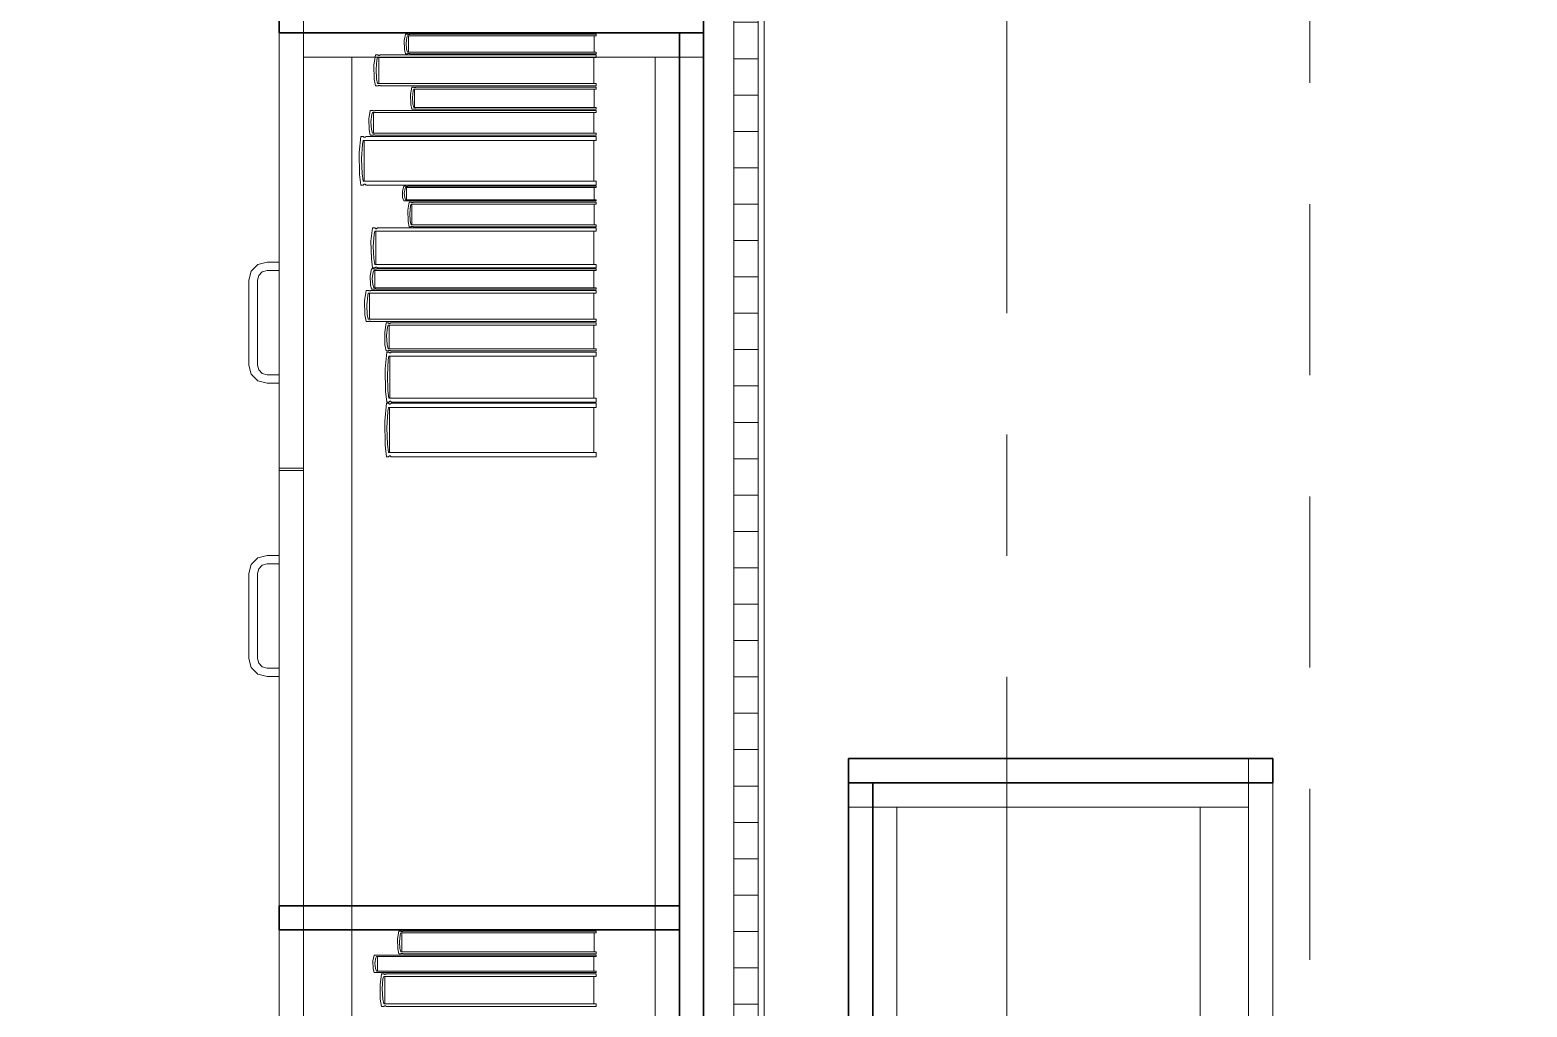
# Model space of a CAD drawing. Header units: inches. Extents: x -19 to 5698, y -728 to 92.
# Drawn here: x 122.014 to 123.249, y 11.278 to 12.084 of the extents above; entities that cross this region are included whole.
import ezdxf

# ---------------------------------------------------------------- set-up
doc = ezdxf.new("R2010")
doc.units = ezdxf.units.IN
doc.header["$MEASUREMENT"] = 0
doc.set_wipeout_variables(frame=1)
for name, pattern in [('Hidden Line', [0.195611, 0.141111, -0.0545]), ('Punto & Raya', [0.65, 0.5, -0.075, 0, -0.075]), ('Wipeout_Contour', [1, 0, -1])]:
    doc.linetypes.add(name, pattern=pattern)
for name, color, linetype in [('02 _ ARQ _ ALB _ Ejes Generales', 251, 'Continuous'), ('02 _ ARQ _ ZON _ Espacio.3D', 7, 'Continuous'), ('08 _ STR _ EXT _ 09 Vigas', 251, 'Continuous'), ('Acabado - Muros', 7, 'Continuous'), ('Interior - Mobiliario', 7, 'Continuous')]:
    doc.layers.add(name, color=color, linetype=linetype)

msp = doc.modelspace()

# ---------------------------------------------------------------- linework, layer by layer
at = {"layer": '02 _ ARQ _ ZON _ Espacio.3D', "color": 254, "linetype": 'Continuous', "lineweight": 0, "flags": 128}
for points in [[(104.8201, 17.35), (104.8201, 6.45), (117.6487, 6.4499), (117.6487, 7.7), (117.7931, 7.7), (117.793, 6.45), (122.1232, 6.45), (122.1232, 7.7), (122.57, 7.7), (122.57, 16.9), (122.57, 17.4), (116.67, 17.4), (116.67, 16.9), (116.07, 16.9), (116.07, 16.2999), (115.57, 16.2999), (115.57, 17.4), (112.57, 17.4), (112.57, 16.0999), (108.57, 16.0998), (108.57, 17.35)], [(122.62, 8.1), (123.07, 8.1), (123.07, 7.7), (124.5795, 7.6999), (124.5795, 7.2), (129.37, 7.2), (129.37, 7.7), (129.57, 7.7), (129.57, 8.1), (130.07, 8.1), (130.07, 16.5), (129.57, 16.5), (129.57, 17.35), (129.37, 17.35), (123.27, 17.35), (123.07, 17.35), (123.07, 16.5), (122.62, 16.5)]]:
    msp.add_lwpolyline(points, close=True, dxfattribs=at)
at = {"layer": '08 _ STR _ EXT _ 09 Vigas', "color": 251, "linetype": 'Hidden Line', "lineweight": 13, "true_color": 0x636466}
msp.add_line((123.07, 7.7), (123.07, 16.9), dxfattribs=at)
at = {"layer": 'Interior - Mobiliario', "color": 175, "linetype": 'Continuous', "lineweight": 13}
for p, q in [((122.24, 10.6213), (122.24, 12.0813)), ((122.24, 12.0813), (122.55, 12.0813)), ((122.3234, 12.0677), (122.3232, 12.0749)), ((122.55, 12.0813), (122.55, 10.6213)), ((122.2981, 12.0546), (122.2993, 12.0631)), ((122.2993, 12.0631), (122.3013, 12.0631)), ((122.3013, 12.0631), (122.3015, 12.063)), ((122.3015, 12.063), (122.3017, 12.0629)), ((122.3017, 12.0629), (122.302, 12.0628)), ((122.302, 12.0628), (122.3022, 12.0627)), ((122.3022, 12.0627), (122.3025, 12.0627)), ((122.3025, 12.0627), (122.3027, 12.0628)), ((122.3027, 12.0628), (122.303, 12.0629)), ((122.303, 12.0629), (122.3032, 12.063)), ((122.3032, 12.063), (122.3033, 12.0631)), ((122.3033, 12.0631), (122.4813, 12.0631)), ((122.3243, 12.0641), (122.3234, 12.0677)), ((122.326, 12.0641), (122.3243, 12.0641)), ((122.3247, 12.0728), (122.3251, 12.0678)), ((122.3251, 12.0678), (122.3258, 12.0654)), ((122.3258, 12.0654), (122.4813, 12.0654)), ((122.3261, 12.0642), (122.326, 12.0641)), ((122.3263, 12.0643), (122.3261, 12.0642)), ((122.3265, 12.0644), (122.3263, 12.0643)), ((122.3267, 12.0644), (122.3265, 12.0644)), ((122.3269, 12.0644), (122.3267, 12.0644)), ((122.3272, 12.0644), (122.3269, 12.0644)), ((122.3274, 12.0643), (122.3272, 12.0644)), ((122.3276, 12.0642), (122.3274, 12.0643)), ((122.3277, 12.0641), (122.3276, 12.0642)), ((122.4813, 12.0641), (122.3277, 12.0641)), ((122.4813, 12.0654), (122.4813, 12.0641)), ((122.4813, 12.0631), (122.4813, 12.0611)), ((122.24, 12.0613), (122.28, 12.0613)), ((122.28, 12.0613), (122.53, 12.0613)), ((122.2983, 12.0431), (122.2981, 12.0546)), ((122.3006, 12.0591), (122.2999, 12.0513)), ((122.2999, 12.0513), (122.3003, 12.0434)), ((122.3012, 12.0611), (122.3006, 12.0591)), ((122.4813, 12.0611), (122.3012, 12.0611)), ((122.3021, 12.0395), (122.3021, 12.0611)), ((122.4795, 12.0611), (122.4795, 12.0395)), ((122.2993, 12.0375), (122.2983, 12.0431)), ((122.3013, 12.0375), (122.2993, 12.0375)), ((122.3003, 12.0434), (122.3012, 12.0395)), ((122.3012, 12.0395), (122.4813, 12.0395)), ((122.3014, 12.0376), (122.3013, 12.0375)), ((122.3016, 12.0377), (122.3014, 12.0376)), ((122.3019, 12.0378), (122.3016, 12.0377)), ((122.3022, 12.0379), (122.3019, 12.0378)), ((122.3024, 12.0379), (122.3022, 12.0379)), ((122.3027, 12.0379), (122.3024, 12.0379)), ((122.3029, 12.0378), (122.3027, 12.0379)), ((122.3032, 12.0376), (122.3029, 12.0378)), ((122.3033, 12.0375), (122.3032, 12.0376)), ((122.4813, 12.0375), (122.3033, 12.0375)), ((122.4813, 12.0395), (122.4813, 12.0375)), ((122.3283, 12.0304), (122.3294, 12.0365)), ((122.3285, 12.0223), (122.3283, 12.0304)), ((122.3294, 12.0365), (122.331, 12.0365)), ((122.3304, 12.0336), (122.3298, 12.0281)), ((122.3298, 12.0281), (122.3302, 12.0225)), ((122.3309, 12.035), (122.3304, 12.0336)), ((122.4813, 12.035), (122.3309, 12.035)), ((122.331, 12.0365), (122.3311, 12.0364)), ((122.3311, 12.0364), (122.3313, 12.0363)), ((122.3313, 12.0363), (122.3316, 12.0362)), ((122.3316, 12.0362), (122.3318, 12.0362)), ((122.3316, 12.0197), (122.3316, 12.035)), ((122.3318, 12.0362), (122.332, 12.0362)), ((122.332, 12.0362), (122.3322, 12.0362)), ((122.3322, 12.0362), (122.3324, 12.0363)), ((122.3324, 12.0363), (122.3326, 12.0364)), ((122.3326, 12.0364), (122.3327, 12.0365)), ((122.3327, 12.0365), (122.4813, 12.0365)), ((122.4798, 12.035), (122.4798, 12.0197)), ((122.4813, 12.0365), (122.4813, 12.035)), ((122.2938, 12.0105), (122.2951, 12.0173)), ((122.2951, 12.0173), (122.2971, 12.0173)), ((122.2964, 12.0141), (122.2956, 12.0078)), ((122.2969, 12.0157), (122.2964, 12.0141)), ((122.4813, 12.0157), (122.2969, 12.0157)), ((122.2971, 12.0173), (122.2973, 12.0172)), ((122.2973, 12.0172), (122.2975, 12.0171)), ((122.2975, 12.0171), (122.2978, 12.017)), ((122.2978, 12.017), (122.298, 12.0169)), ((122.2979, 11.9985), (122.2979, 12.0157)), ((122.298, 12.0169), (122.2983, 12.017)), ((122.2983, 12.017), (122.2986, 12.017)), ((122.2986, 12.017), (122.2988, 12.0171)), ((122.2988, 12.0171), (122.2991, 12.0172)), ((122.2991, 12.0172), (122.2992, 12.0173)), ((122.2992, 12.0173), (122.4813, 12.0173)), ((122.3294, 12.0183), (122.3285, 12.0223)), ((122.331, 12.0183), (122.3294, 12.0183)), ((122.3302, 12.0225), (122.3309, 12.0197)), ((122.3309, 12.0197), (122.4813, 12.0197)), ((122.3311, 12.0184), (122.331, 12.0183)), ((122.3313, 12.0185), (122.3311, 12.0184)), ((122.3315, 12.0185), (122.3313, 12.0185)), ((122.3317, 12.0186), (122.3315, 12.0185)), ((122.332, 12.0186), (122.3317, 12.0186)), ((122.3322, 12.0186), (122.332, 12.0186)), ((122.3324, 12.0185), (122.3322, 12.0186)), ((122.3326, 12.0184), (122.3324, 12.0185)), ((122.3327, 12.0183), (122.3326, 12.0184)), ((122.4813, 12.0183), (122.3327, 12.0183)), ((122.4795, 12.0157), (122.4795, 11.9985)), ((122.4813, 12.0197), (122.4813, 12.0183)), ((122.4813, 12.0173), (122.4813, 12.0157)), ((122.2941, 12.0013), (122.2938, 12.0105)), ((122.2951, 11.9968), (122.2941, 12.0013)), ((122.2956, 12.0078), (122.2961, 12.0015)), ((122.2961, 12.0015), (122.2969, 11.9985)), ((122.286, 11.9825), (122.2873, 11.9958)), ((122.2873, 11.9958), (122.2894, 11.9958)), ((122.2887, 11.9896), (122.2879, 11.9773)), ((122.2893, 11.9926), (122.2887, 11.9896)), ((122.4813, 11.9926), (122.2893, 11.9926)), ((122.2894, 11.9958), (122.2896, 11.9956)), ((122.2896, 11.9956), (122.2898, 11.9954)), ((122.2898, 11.9954), (122.2901, 11.9952)), ((122.2901, 11.9952), (122.2904, 11.9952)), ((122.2902, 11.959), (122.2902, 11.9926)), ((122.2904, 11.9952), (122.2907, 11.9952)), ((122.2907, 11.9952), (122.291, 11.9953)), ((122.291, 11.9953), (122.2912, 11.9954)), ((122.2912, 11.9954), (122.2915, 11.9957)), ((122.2915, 11.9957), (122.2916, 11.9958)), ((122.2916, 11.9958), (122.4813, 11.9958)), ((122.2971, 11.9968), (122.2951, 11.9968)), ((122.2969, 11.9985), (122.4813, 11.9985)), ((122.2972, 11.9969), (122.2971, 11.9968)), ((122.2974, 11.997), (122.2972, 11.9969)), ((122.2977, 11.9971), (122.2974, 11.997)), ((122.298, 11.9972), (122.2977, 11.9971)), ((122.2982, 11.9972), (122.298, 11.9972)), ((122.2985, 11.9971), (122.2982, 11.9972)), ((122.2988, 11.9971), (122.2985, 11.9971)), ((122.299, 11.9969), (122.2988, 11.9971)), ((122.2992, 11.9968), (122.299, 11.9969)), ((122.4813, 11.9968), (122.2992, 11.9968)), ((122.4794, 11.9926), (122.4794, 11.959)), ((122.4813, 11.9985), (122.4813, 11.9968)), ((122.4813, 11.9958), (122.4813, 11.9926)), ((122.2863, 11.9646), (122.286, 11.9825)), ((122.2879, 11.9773), (122.2884, 11.965)), ((122.2873, 11.9558), (122.2863, 11.9646)), ((122.2884, 11.965), (122.2893, 11.959)), ((122.2894, 11.9558), (122.2873, 11.9558)), ((122.2893, 11.959), (122.4813, 11.959)), ((122.2895, 11.9559), (122.2894, 11.9558)), ((122.2898, 11.9562), (122.2895, 11.9559)), ((122.29, 11.9564), (122.2898, 11.9562)), ((122.2903, 11.9564), (122.29, 11.9564)), ((122.2906, 11.9565), (122.2903, 11.9564)), ((122.2909, 11.9564), (122.2906, 11.9565)), ((122.2912, 11.9562), (122.2909, 11.9564)), ((122.2914, 11.956), (122.2912, 11.9562)), ((122.2916, 11.9558), (122.2914, 11.956)), ((122.4813, 11.9558), (122.2916, 11.9558)), ((122.3216, 11.9508), (122.3227, 11.9548)), ((122.3218, 11.9454), (122.3216, 11.9508)), ((122.3227, 11.9548), (122.3244, 11.9548)), ((122.3238, 11.9529), (122.3231, 11.9492)), ((122.3243, 11.9538), (122.3238, 11.9529)), ((122.4813, 11.9538), (122.3243, 11.9538)), ((122.3244, 11.9548), (122.3246, 11.9547)), ((122.3246, 11.9547), (122.3248, 11.9547)), ((122.3248, 11.9547), (122.325, 11.9546)), ((122.325, 11.9546), (122.3252, 11.9546)), ((122.3251, 11.9437), (122.3251, 11.9538)), ((122.3252, 11.9546), (122.3254, 11.9546)), ((122.3254, 11.9546), (122.3257, 11.9546)), ((122.3257, 11.9546), (122.3259, 11.9547)), ((122.3259, 11.9547), (122.3261, 11.9547)), ((122.3261, 11.9547), (122.3262, 11.9548)), ((122.3262, 11.9548), (122.4813, 11.9548)), ((122.4797, 11.9538), (122.4797, 11.9437)), ((122.4813, 11.959), (122.4813, 11.9558)), ((122.4813, 11.9548), (122.4813, 11.9538)), ((122.3227, 11.9427), (122.3218, 11.9454)), ((122.3244, 11.9427), (122.3227, 11.9427)), ((122.3231, 11.9492), (122.3236, 11.9455)), ((122.3236, 11.9455), (122.3243, 11.9437)), ((122.3243, 11.9437), (122.4813, 11.9437)), ((122.3245, 11.9428), (122.3244, 11.9427)), ((122.3247, 11.9429), (122.3245, 11.9428)), ((122.3249, 11.9429), (122.3247, 11.9429)), ((122.3252, 11.9429), (122.3249, 11.9429)), ((122.3254, 11.9429), (122.3252, 11.9429)), ((122.3256, 11.9429), (122.3254, 11.9429)), ((122.3258, 11.9429), (122.3256, 11.9429)), ((122.326, 11.9428), (122.3258, 11.9429)), ((122.3262, 11.9427), (122.326, 11.9428)), ((122.4813, 11.9427), (122.3262, 11.9427)), ((122.3262, 11.935), (122.3272, 11.9417)), ((122.3272, 11.9417), (122.3289, 11.9417)), ((122.3283, 11.9386), (122.3276, 11.9323)), ((122.3287, 11.9401), (122.3283, 11.9386)), ((122.4813, 11.9401), (122.3287, 11.9401)), ((122.3289, 11.9417), (122.329, 11.9416)), ((122.329, 11.9416), (122.3292, 11.9415)), ((122.3292, 11.9415), (122.3294, 11.9414)), ((122.3294, 11.9414), (122.3296, 11.9414)), ((122.3295, 11.923), (122.3295, 11.9401)), ((122.3296, 11.9414), (122.3299, 11.9414)), ((122.3299, 11.9414), (122.3301, 11.9415)), ((122.3301, 11.9415), (122.3303, 11.9415)), ((122.3303, 11.9415), (122.3305, 11.9417)), ((122.3305, 11.9417), (122.3306, 11.9417)), ((122.3306, 11.9417), (122.4813, 11.9417)), ((122.4798, 11.9401), (122.4798, 11.923)), ((122.4813, 11.9437), (122.4813, 11.9427)), ((122.4813, 11.9417), (122.4813, 11.9401)), ((122.3264, 11.9258), (122.3262, 11.935)), ((122.3272, 11.9214), (122.3264, 11.9258)), ((122.3276, 11.9323), (122.328, 11.926)), ((122.328, 11.926), (122.3287, 11.923)), ((122.2957, 11.9094), (122.297, 11.9204)), ((122.297, 11.9204), (122.299, 11.9204)), ((122.2983, 11.9153), (122.2975, 11.9052)), ((122.2988, 11.9177), (122.2983, 11.9153)), ((122.4813, 11.9177), (122.2988, 11.9177)), ((122.299, 11.9204), (122.2991, 11.9202)), ((122.2991, 11.9202), (122.2994, 11.92)), ((122.2994, 11.92), (122.2996, 11.9199)), ((122.2996, 11.9199), (122.2999, 11.9198)), ((122.2997, 11.8902), (122.2997, 11.9177)), ((122.2999, 11.9198), (122.3002, 11.9198)), ((122.3002, 11.9198), (122.3004, 11.9199)), ((122.3004, 11.9199), (122.3007, 11.92)), ((122.3007, 11.92), (122.3009, 11.9202)), ((122.3009, 11.9202), (122.301, 11.9204)), ((122.301, 11.9204), (122.4813, 11.9204)), ((122.3289, 11.9214), (122.3272, 11.9214)), ((122.3287, 11.923), (122.4813, 11.923)), ((122.329, 11.9214), (122.3289, 11.9214)), ((122.3292, 11.9216), (122.329, 11.9214)), ((122.3294, 11.9217), (122.3292, 11.9216)), ((122.3296, 11.9217), (122.3294, 11.9217)), ((122.3298, 11.9217), (122.3296, 11.9217)), ((122.3301, 11.9217), (122.3298, 11.9217)), ((122.3303, 11.9216), (122.3301, 11.9217)), ((122.3305, 11.9215), (122.3303, 11.9216)), ((122.3306, 11.9214), (122.3305, 11.9215)), ((122.4813, 11.9214), (122.3306, 11.9214)), ((122.4795, 11.9177), (122.4795, 11.8902)), ((122.4813, 11.923), (122.4813, 11.9214)), ((122.4813, 11.9204), (122.4813, 11.9177)), ((122.296, 11.8948), (122.2957, 11.9094)), ((122.2975, 11.9052), (122.298, 11.8951)), ((122.197, 11.8848), (122.2025, 11.8902)), ((122.2025, 11.8902), (122.21, 11.8923)), ((122.21, 11.8923), (122.22, 11.8923)), ((122.22, 11.8923), (122.22, 11.8853)), ((122.297, 11.8876), (122.296, 11.8948)), ((122.298, 11.8951), (122.2988, 11.8902)), ((122.2988, 11.8902), (122.4813, 11.8902)), ((122.4813, 11.8902), (122.4813, 11.8876)), ((122.195, 11.8773), (122.197, 11.8848)), ((122.195, 11.8073), (122.195, 11.8773)), ((122.2031, 11.8813), (122.202, 11.8773)), ((122.202, 11.8773), (122.202, 11.8073)), ((122.206, 11.8842), (122.2031, 11.8813)), ((122.21, 11.8853), (122.206, 11.8842)), ((122.22, 11.8853), (122.21, 11.8853)), ((122.2949, 11.881), (122.2962, 11.8866)), ((122.2952, 11.8735), (122.2949, 11.881)), ((122.2962, 11.8866), (122.2982, 11.8866)), ((122.2975, 11.884), (122.2967, 11.8788)), ((122.2967, 11.8788), (122.2972, 11.8737)), ((122.299, 11.8876), (122.297, 11.8876)), ((122.298, 11.8852), (122.2975, 11.884)), ((122.4813, 11.8852), (122.298, 11.8852)), ((122.2982, 11.8866), (122.2983, 11.8865)), ((122.2983, 11.8865), (122.2986, 11.8864)), ((122.2986, 11.8864), (122.2988, 11.8863)), ((122.2988, 11.8863), (122.2991, 11.8863)), ((122.2989, 11.8711), (122.2989, 11.8852)), ((122.2991, 11.8877), (122.299, 11.8876)), ((122.2993, 11.8879), (122.2991, 11.8877)), ((122.2991, 11.8863), (122.2994, 11.8863)), ((122.2996, 11.888), (122.2993, 11.8879)), ((122.2994, 11.8863), (122.2996, 11.8863)), ((122.2998, 11.8881), (122.2996, 11.888)), ((122.2996, 11.8863), (122.2999, 11.8864)), ((122.3001, 11.8881), (122.2998, 11.8881)), ((122.2999, 11.8864), (122.3001, 11.8865)), ((122.3004, 11.8881), (122.3001, 11.8881)), ((122.3001, 11.8865), (122.3002, 11.8866)), ((122.3002, 11.8866), (122.4813, 11.8866)), ((122.3006, 11.8879), (122.3004, 11.8881)), ((122.3009, 11.8877), (122.3006, 11.8879)), ((122.301, 11.8876), (122.3009, 11.8877)), ((122.4813, 11.8876), (122.301, 11.8876)), ((122.4795, 11.8852), (122.4795, 11.8711)), ((122.4813, 11.8866), (122.4813, 11.8852)), ((122.2903, 11.8602), (122.2916, 11.8688)), ((122.2916, 11.8688), (122.2937, 11.8688)), ((122.293, 11.8648), (122.2922, 11.8569)), ((122.2935, 11.8667), (122.293, 11.8648)), ((122.4813, 11.8667), (122.2935, 11.8667)), ((122.2937, 11.8688), (122.2938, 11.8687)), ((122.2938, 11.8687), (122.2941, 11.8685)), ((122.2941, 11.8685), (122.2944, 11.8684)), ((122.2944, 11.8684), (122.2946, 11.8684)), ((122.2945, 11.8451), (122.2945, 11.8667)), ((122.2946, 11.8684), (122.2949, 11.8684)), ((122.2949, 11.8684), (122.2952, 11.8684)), ((122.2962, 11.8698), (122.2952, 11.8735)), ((122.2952, 11.8684), (122.2954, 11.8685)), ((122.2954, 11.8685), (122.2957, 11.8687)), ((122.2957, 11.8687), (122.2958, 11.8688)), ((122.2958, 11.8688), (122.4813, 11.8688)), ((122.2982, 11.8698), (122.2962, 11.8698)), ((122.2972, 11.8737), (122.298, 11.8711)), ((122.298, 11.8711), (122.4813, 11.8711)), ((122.2983, 11.8699), (122.2982, 11.8698)), ((122.2985, 11.87), (122.2983, 11.8699)), ((122.2988, 11.87), (122.2985, 11.87)), ((122.299, 11.8701), (122.2988, 11.87)), ((122.2993, 11.8701), (122.299, 11.8701)), ((122.2996, 11.8701), (122.2993, 11.8701)), ((122.2998, 11.87), (122.2996, 11.8701)), ((122.3001, 11.8699), (122.2998, 11.87)), ((122.3002, 11.8698), (122.3001, 11.8699)), ((122.4813, 11.8698), (122.3002, 11.8698)), ((122.4794, 11.8667), (122.4794, 11.8451)), ((122.4813, 11.8711), (122.4813, 11.8698)), ((122.4813, 11.8688), (122.4813, 11.8667)), ((122.2906, 11.8487), (122.2903, 11.8602)), ((122.2922, 11.8569), (122.2926, 11.849)), ((122.2916, 11.8431), (122.2906, 11.8487)), ((122.2937, 11.8431), (122.2916, 11.8431)), ((122.2926, 11.849), (122.2935, 11.8451)), ((122.2935, 11.8451), (122.4813, 11.8451)), ((122.2938, 11.8432), (122.2937, 11.8431)), ((122.294, 11.8433), (122.2938, 11.8432)), ((122.2943, 11.8434), (122.294, 11.8433)), ((122.2946, 11.8435), (122.2943, 11.8434)), ((122.2948, 11.8435), (122.2946, 11.8435)), ((122.2951, 11.8434), (122.2948, 11.8435)), ((122.2954, 11.8433), (122.2951, 11.8434)), ((122.2956, 11.8432), (122.2954, 11.8433)), ((122.2958, 11.8431), (122.2956, 11.8432)), ((122.4813, 11.8431), (122.2958, 11.8431)), ((122.307, 11.8344), (122.3081, 11.8421)), ((122.3081, 11.8421), (122.31, 11.8421)), ((122.3098, 11.8402), (122.3093, 11.8385)), ((122.4813, 11.8402), (122.3098, 11.8402)), ((122.31, 11.8421), (122.3101, 11.8419)), ((122.3101, 11.8419), (122.3104, 11.8418)), ((122.3104, 11.8418), (122.3106, 11.8417)), ((122.3106, 11.8417), (122.3109, 11.8417)), ((122.3107, 11.8208), (122.3107, 11.8402)), ((122.3109, 11.8417), (122.3111, 11.8417)), ((122.3111, 11.8417), (122.3114, 11.8417)), ((122.3114, 11.8417), (122.3116, 11.8418)), ((122.3116, 11.8418), (122.3118, 11.842)), ((122.3118, 11.842), (122.3119, 11.8421)), ((122.3119, 11.8421), (122.4813, 11.8421)), ((122.4796, 11.8402), (122.4796, 11.8208)), ((122.4813, 11.8451), (122.4813, 11.8431)), ((122.4813, 11.8421), (122.4813, 11.8402)), ((122.3072, 11.824), (122.307, 11.8344)), ((122.3093, 11.8385), (122.3086, 11.8314)), ((122.3086, 11.8314), (122.3091, 11.8243)), ((122.3081, 11.819), (122.3072, 11.824)), ((122.3075, 11.8042), (122.3087, 11.818)), ((122.31, 11.819), (122.3081, 11.819)), ((122.3087, 11.818), (122.3106, 11.818)), ((122.3091, 11.8243), (122.3098, 11.8208)), ((122.3098, 11.8208), (122.4813, 11.8208)), ((122.3104, 11.8147), (122.3099, 11.8116)), ((122.3101, 11.8191), (122.31, 11.819)), ((122.3103, 11.8192), (122.3101, 11.8191)), ((122.3106, 11.8193), (122.3103, 11.8192)), ((122.4813, 11.8147), (122.3104, 11.8147)), ((122.3108, 11.8194), (122.3106, 11.8193)), ((122.3106, 11.818), (122.3107, 11.8177)), ((122.3107, 11.8177), (122.3109, 11.8175)), ((122.3111, 11.8194), (122.3108, 11.8194)), ((122.3109, 11.8175), (122.3112, 11.8174)), ((122.3113, 11.8193), (122.3111, 11.8194)), ((122.3112, 11.8174), (122.3114, 11.8173)), ((122.3116, 11.8192), (122.3113, 11.8193)), ((122.3113, 11.7801), (122.3113, 11.8147)), ((122.3114, 11.8173), (122.3117, 11.8173)), ((122.3118, 11.8191), (122.3116, 11.8192)), ((122.3117, 11.8173), (122.3119, 11.8174)), ((122.3119, 11.819), (122.3118, 11.8191)), ((122.4813, 11.819), (122.3119, 11.819)), ((122.3119, 11.8174), (122.3122, 11.8176)), ((122.3122, 11.8176), (122.3124, 11.8178)), ((122.3124, 11.8178), (122.3125, 11.818)), ((122.3125, 11.818), (122.4813, 11.818)), ((122.4796, 11.8147), (122.4796, 11.7801)), ((122.4813, 11.8208), (122.4813, 11.819)), ((122.4813, 11.818), (122.4813, 11.8147)), ((122.197, 11.7998), (122.195, 11.8073)), ((122.202, 11.8073), (122.2031, 11.8033)), ((122.2031, 11.8033), (122.206, 11.8003)), ((122.3078, 11.7858), (122.3075, 11.8042)), ((122.3099, 11.8116), (122.3092, 11.7989)), ((122.2025, 11.7943), (122.197, 11.7998)), ((122.21, 11.7923), (122.2025, 11.7943)), ((122.206, 11.8003), (122.21, 11.7993)), ((122.21, 11.7993), (122.22, 11.7993)), ((122.22, 11.7923), (122.21, 11.7923)), ((122.22, 11.7993), (122.22, 11.7923)), ((122.3092, 11.7989), (122.3096, 11.7863)), ((122.3087, 11.7768), (122.3078, 11.7858)), ((122.3096, 11.7863), (122.3104, 11.7801)), ((122.3104, 11.7801), (122.4813, 11.7801)), ((122.4813, 11.7801), (122.4813, 11.7768)), ((122.3072, 11.7611), (122.3084, 11.7758)), ((122.3084, 11.7758), (122.3102, 11.7758)), ((122.3106, 11.7768), (122.3087, 11.7768)), ((122.3096, 11.7689), (122.3089, 11.7554)), ((122.3101, 11.7723), (122.3096, 11.7689)), ((122.4813, 11.7723), (122.3101, 11.7723)), ((122.3102, 11.7758), (122.3104, 11.7756)), ((122.3104, 11.7756), (122.3106, 11.7753)), ((122.3107, 11.777), (122.3106, 11.7768)), ((122.3106, 11.7753), (122.3108, 11.7752)), ((122.3109, 11.7772), (122.3107, 11.777)), ((122.3108, 11.7752), (122.3111, 11.7751)), ((122.3111, 11.7774), (122.3109, 11.7772)), ((122.311, 11.7352), (122.311, 11.7723)), ((122.3114, 11.7775), (122.3111, 11.7774)), ((122.3111, 11.7751), (122.3114, 11.7751)), ((122.3116, 11.7775), (122.3114, 11.7775)), ((122.3114, 11.7751), (122.3116, 11.7752)), ((122.3119, 11.7774), (122.3116, 11.7775)), ((122.3116, 11.7752), (122.3118, 11.7754)), ((122.3118, 11.7754), (122.3121, 11.7756)), ((122.3121, 11.7773), (122.3119, 11.7774)), ((122.3124, 11.777), (122.3121, 11.7773)), ((122.3121, 11.7756), (122.3122, 11.7758)), ((122.3122, 11.7758), (122.4813, 11.7758)), ((122.3125, 11.7768), (122.3124, 11.777)), ((122.4813, 11.7768), (122.3125, 11.7768)), ((122.4796, 11.7723), (122.4796, 11.7352)), ((122.4813, 11.7758), (122.4813, 11.7723)), ((122.3074, 11.7413), (122.3072, 11.7611)), ((122.3089, 11.7554), (122.3093, 11.7418)), ((122.3084, 11.7316), (122.3074, 11.7413)), ((122.3093, 11.7418), (122.3101, 11.7352)), ((122.3102, 11.7316), (122.3084, 11.7316)), ((122.3101, 11.7352), (122.4813, 11.7352)), ((122.3103, 11.7318), (122.3102, 11.7316)), ((122.3106, 11.7321), (122.3103, 11.7318)), ((122.3108, 11.7323), (122.3106, 11.7321)), ((122.311, 11.7324), (122.3108, 11.7323)), ((122.3113, 11.7324), (122.311, 11.7324)), ((122.3115, 11.7323), (122.3113, 11.7324)), ((122.3118, 11.7321), (122.3115, 11.7323)), ((122.312, 11.7319), (122.3118, 11.7321)), ((122.3122, 11.7316), (122.312, 11.7319)), ((122.4813, 11.7316), (122.3122, 11.7316)), ((122.4813, 11.7352), (122.4813, 11.7316)), ((122.22, 11.7223), (122.24, 11.7223)), ((122.22, 11.7203), (122.24, 11.7203)), ((122.197, 11.6428), (122.195, 11.6353)), ((122.2025, 11.6482), (122.197, 11.6428)), ((122.21, 11.6503), (122.2025, 11.6482)), ((122.2031, 11.6393), (122.206, 11.6422)), ((122.206, 11.6422), (122.21, 11.6433)), ((122.22, 11.6503), (122.21, 11.6503)), ((122.21, 11.6433), (122.22, 11.6433)), ((122.22, 11.6433), (122.22, 11.6503)), ((122.195, 11.6353), (122.195, 11.5653)), ((122.202, 11.6353), (122.2031, 11.6393)), ((122.202, 11.5653), (122.202, 11.6353)), ((122.195, 11.5653), (122.197, 11.5578)), ((122.197, 11.5578), (122.2025, 11.5523)), ((122.2031, 11.5613), (122.202, 11.5653)), ((122.206, 11.5583), (122.2031, 11.5613)), ((122.21, 11.5573), (122.206, 11.5583)), ((122.22, 11.5573), (122.21, 11.5573)), ((122.22, 11.5503), (122.22, 11.5573)), ((122.2025, 11.5523), (122.21, 11.5503)), ((122.21, 11.5503), (122.22, 11.5503)), ((122.7094, 11.4626), (123.0194, 11.4626)), ((122.7094, 10.0026), (122.7094, 11.4626)), ((123.0194, 11.4626), (123.0194, 10.0026)), ((122.7294, 11.4426), (122.9794, 11.4426)), ((122.7294, 11.4426), (122.7294, 10.0226)), ((122.9794, 11.4426), (123.0194, 11.4426)), ((122.9794, 10.0226), (122.9794, 11.4426)), ((123.0194, 11.4426), (123.0194, 10.0226)), ((122.3178, 11.3257), (122.3175, 11.334)), ((122.3186, 11.3216), (122.3178, 11.3257)), ((122.3204, 11.3216), (122.3186, 11.3216)), ((122.3191, 11.3316), (122.3195, 11.3259)), ((122.3195, 11.3259), (122.3203, 11.3231)), ((122.3203, 11.3231), (122.4813, 11.3231)), ((122.3205, 11.3217), (122.3204, 11.3216)), ((122.3207, 11.3218), (122.3205, 11.3217)), ((122.3209, 11.3219), (122.3207, 11.3218)), ((122.3212, 11.3219), (122.3209, 11.3219)), ((122.3214, 11.3219), (122.3212, 11.3219)), ((122.3216, 11.3219), (122.3214, 11.3219)), ((122.3219, 11.3218), (122.3216, 11.3219)), ((122.3221, 11.3217), (122.3219, 11.3218)), ((122.3222, 11.3216), (122.3221, 11.3217)), ((122.4813, 11.3216), (122.3222, 11.3216)), ((122.4813, 11.3231), (122.4813, 11.3216)), ((122.2972, 11.3158), (122.2984, 11.3206)), ((122.2974, 11.3093), (122.2972, 11.3158)), ((122.2984, 11.3061), (122.2974, 11.3093)), ((122.2984, 11.3206), (122.3004, 11.3206)), ((122.2997, 11.3183), (122.2989, 11.3139)), ((122.2989, 11.3139), (122.2994, 11.3094)), ((122.2994, 11.3094), (122.3002, 11.3072)), ((122.3002, 11.3194), (122.2997, 11.3183)), ((122.4813, 11.3194), (122.3002, 11.3194)), ((122.3004, 11.3206), (122.3005, 11.3205)), ((122.3005, 11.3205), (122.3008, 11.3204)), ((122.3008, 11.3204), (122.301, 11.3204)), ((122.301, 11.3204), (122.3013, 11.3204)), ((122.3011, 11.3072), (122.3011, 11.3194)), ((122.3013, 11.3204), (122.3016, 11.3204)), ((122.3016, 11.3204), (122.3018, 11.3204)), ((122.3018, 11.3204), (122.3021, 11.3205)), ((122.3021, 11.3205), (122.3023, 11.3205)), ((122.3023, 11.3205), (122.3024, 11.3206)), ((122.3024, 11.3206), (122.4813, 11.3206)), ((122.4795, 11.3194), (122.4795, 11.3072)), ((122.4813, 11.3206), (122.4813, 11.3194)), ((122.3004, 11.3061), (122.2984, 11.3061)), ((122.3002, 11.3072), (122.4813, 11.3072)), ((122.3005, 11.3061), (122.3004, 11.3061)), ((122.3007, 11.3062), (122.3005, 11.3061)), ((122.301, 11.3063), (122.3007, 11.3062)), ((122.3012, 11.3063), (122.301, 11.3063)), ((122.3015, 11.3063), (122.3012, 11.3063)), ((122.3018, 11.3063), (122.3015, 11.3063)), ((122.302, 11.3062), (122.3018, 11.3063)), ((122.3023, 11.3062), (122.302, 11.3062)), ((122.3024, 11.3061), (122.3023, 11.3062)), ((122.4813, 11.3061), (122.3024, 11.3061)), ((122.3032, 11.2961), (122.3044, 11.3051)), ((122.3044, 11.3051), (122.3063, 11.3051)), ((122.3056, 11.3009), (122.3049, 11.2926)), ((122.3062, 11.3029), (122.3056, 11.3009)), ((122.4813, 11.3029), (122.3062, 11.3029)), ((122.3063, 11.3051), (122.3065, 11.3049)), ((122.3065, 11.3049), (122.3067, 11.3048)), ((122.3067, 11.3048), (122.3069, 11.3047)), ((122.3069, 11.3047), (122.3072, 11.3046)), ((122.3071, 11.2803), (122.3071, 11.3029)), ((122.3071, 11.3029), (122.4796, 11.3029)), ((122.3072, 11.3046), (122.3075, 11.3046)), ((122.3075, 11.3046), (122.3077, 11.3047)), ((122.3077, 11.3047), (122.308, 11.3048)), ((122.308, 11.3048), (122.3082, 11.305)), ((122.3082, 11.305), (122.3083, 11.3051)), ((122.3083, 11.3051), (122.4813, 11.3051)), ((122.4796, 11.3029), (122.4796, 11.2803)), ((122.4813, 11.3072), (122.4813, 11.3061)), ((122.4813, 11.3051), (122.4813, 11.3029)), ((122.3034, 11.2841), (122.3032, 11.2961)), ((122.3044, 11.2782), (122.3034, 11.2841)), ((122.3049, 11.2926), (122.3054, 11.2843)), ((122.3054, 11.2843), (122.3062, 11.2803)), ((122.3063, 11.2782), (122.3044, 11.2782)), ((122.3062, 11.2803), (122.4813, 11.2803)), ((122.3064, 11.2783), (122.3063, 11.2782)), ((122.3066, 11.2784), (122.3064, 11.2783)), ((122.3069, 11.2785), (122.3066, 11.2784)), ((122.3071, 11.2786), (122.3069, 11.2785)), ((122.4796, 11.2803), (122.3071, 11.2803)), ((122.3074, 11.2786), (122.3071, 11.2786)), ((122.3077, 11.2786), (122.3074, 11.2786)), ((122.3079, 11.2785), (122.3077, 11.2786)), ((122.3081, 11.2783), (122.3079, 11.2785)), ((122.3083, 11.2782), (122.3081, 11.2783)), ((122.4813, 11.2782), (122.3083, 11.2782)), ((122.4813, 11.2803), (122.4813, 11.2782))]:
    msp.add_line(p, q, dxfattribs=at)

# ---------------------------------------------------------------- next in the draw order: wipeouts: each hides what was drawn before it
at = {"color": 254, "linetype": 'Wipeout_Contour', "lineweight": 0, "ltscale": 5005.641837}
msp.add_wipeout([(122.57, 12.25), (122.57, 10.1), (122.587, 10.1), (122.587, 10.1165), (122.62, 10.1165), (122.62, 12.25)], dxfattribs=at).dxf.layer = 'Acabado - Muros'
at = {"color": 254, "linetype": 'Wipeout_Contour', "lineweight": 0, "ltscale": 3337.311719}
msp.add_wipeout([(122.7094, 11.4626), (122.6894, 11.4626), (122.6894, 10.0026), (122.7094, 10.0026)], dxfattribs=at).dxf.layer = 'Interior - Mobiliario'
at = {"color": 254, "linetype": 'Wipeout_Contour', "lineweight": 0, "ltscale": 3336.085547}
msp.add_wipeout([(122.22, 11.3413), (122.55, 11.3413), (122.55, 11.3613), (122.22, 11.3613)], dxfattribs=at).dxf.layer = 'Interior - Mobiliario'

# ---------------------------------------------------------------- next in the draw order: linework, layer by layer
at = {"layer": 'Acabado - Muros', "color": 251, "linetype": 'Continuous', "lineweight": 13, "flags": 128}
for points in [[(122.57, 12.25), (122.57, 10.1), (122.57, 8.2)], [(122.62, 12.25), (122.62, 10.1165)]]:
    msp.add_lwpolyline(points, dxfattribs=at)
at = {"layer": 'Interior - Mobiliario', "color": 175, "linetype": 'Continuous', "lineweight": 13}
for p, q in [((122.24, 10.6413), (122.24, 12.0613)), ((122.28, 12.0613), (122.28, 10.6413)), ((122.53, 10.6413), (122.53, 12.0613)), ((122.22, 11.3613), (122.22, 11.7203)), ((122.24, 11.3613), (122.24, 11.7203)), ((122.6894, 11.4626), (122.7094, 11.4626)), ((122.6894, 10.0026), (122.6894, 11.4626)), ((122.7094, 11.4626), (122.7094, 10.0026)), ((122.6894, 11.4426), (122.7294, 11.4426)), ((122.6894, 10.0226), (122.6894, 11.4426)), ((122.22, 11.3413), (122.22, 11.3613)), ((122.22, 11.3613), (122.55, 11.3613)), ((122.22, 11.3413), (122.22, 11.3613)), ((122.22, 11.3613), (122.24, 11.3613)), ((122.55, 11.3613), (122.55, 11.3413)), ((122.55, 11.3413), (122.22, 11.3413)), ((122.22, 11.3413), (122.22, 10.9823)), ((122.22, 11.3413), (122.24, 11.3413)), ((122.24, 11.3413), (122.24, 10.9823)), ((122.3175, 11.334), (122.3186, 11.3403)), ((122.3186, 11.3403), (122.3204, 11.3403)), ((122.3198, 11.3373), (122.3191, 11.3316)), ((122.3203, 11.3388), (122.3198, 11.3373)), ((122.4813, 11.3388), (122.3203, 11.3388)), ((122.3204, 11.3403), (122.3205, 11.3402)), ((122.3205, 11.3402), (122.3208, 11.34)), ((122.3208, 11.34), (122.321, 11.34)), ((122.321, 11.34), (122.3212, 11.3399)), ((122.3211, 11.3231), (122.3211, 11.3388)), ((122.3212, 11.3399), (122.3215, 11.3399)), ((122.3215, 11.3399), (122.3217, 11.34)), ((122.3217, 11.34), (122.3219, 11.3401)), ((122.3219, 11.3401), (122.3221, 11.3402)), ((122.3221, 11.3402), (122.3222, 11.3403)), ((122.3222, 11.3403), (122.4813, 11.3403)), ((122.4797, 11.3388), (122.4797, 11.3231)), ((122.4813, 11.3403), (122.4813, 11.3388))]:
    msp.add_line(p, q, dxfattribs=at)
at = {"layer": 'Interior - Mobiliario', "color": 175, "linetype": 'Continuous', "lineweight": 30}
for p, q in [((122.6894, 10.0026), (122.6894, 11.4626)), ((122.7094, 11.4626), (122.6894, 11.4626)), ((122.7094, 10.0026), (122.7094, 11.4626)), ((122.22, 11.3613), (122.55, 11.3613)), ((122.22, 11.3613), (122.22, 11.3413)), ((122.55, 11.3613), (122.55, 11.3413)), ((122.22, 11.3413), (122.55, 11.3413))]:
    msp.add_line(p, q, dxfattribs=at)

# ---------------------------------------------------------------- next in the draw order: wipeouts: each hides what was drawn before it
at = {"color": 254, "linetype": 'Wipeout_Contour', "lineweight": 0, "ltscale": 3336.959177}
msp.add_wipeout([(122.615, 10.1165), (122.615, 12.25), (122.595, 12.25), (122.595, 10.1165)], dxfattribs=at).dxf.layer = 'Acabado - Muros'
at = {"color": 254, "linetype": 'Wipeout_Contour', "lineweight": 0, "ltscale": 3336.786741}
msp.add_wipeout([(122.55, 10.6213), (122.57, 10.6213), (122.57, 12.0813), (122.55, 12.0813)], dxfattribs=at).dxf.layer = 'Interior - Mobiliario'
at = {"color": 254, "linetype": 'Wipeout_Contour', "lineweight": 0, "ltscale": 3338.009786}
msp.add_wipeout([(123.0394, 11.4826), (122.6894, 11.4826), (122.6894, 11.4626), (123.0394, 11.4626)], dxfattribs=at).dxf.layer = 'Interior - Mobiliario'

# ---------------------------------------------------------------- next in the draw order: hatches: boundary and pattern name
at = {"layer": 'Acabado - Muros', "linetype": 'Continuous', "lineweight": 0}
h = msp.add_hatch(dxfattribs=at)
h.set_pattern_fill('CONTRACHAPADO_0002', color=254, style=0, pattern_type=2)
h.set_pattern_definition([(0, (92.500015, 6e-09), (0, 0.03), [])])
h.paths.add_polyline_path([(122.615, 10.1165), (122.615, 12.25), (122.595, 12.25), (122.595, 10.1165)])

# ---------------------------------------------------------------- next in the draw order: linework, layer by layer
at = {"layer": '02 _ ARQ _ ALB _ Ejes Generales', "color": 251, "linetype": 'Punto & Raya', "lineweight": 13, "true_color": 0x636466}
msp.add_line((122.82, 3.05), (122.82, 44.9), dxfattribs=at)
at = {"layer": 'Acabado - Muros', "color": 7, "linetype": 'Continuous', "lineweight": 13, "flags": 128}
msp.add_lwpolyline([(122.615, 10.1165), (122.595, 10.1165), (122.595, 12.25), (122.615, 12.25)], close=True, dxfattribs=at)
at = {"layer": 'Interior - Mobiliario', "color": 175, "linetype": 'Continuous', "lineweight": 30}
for p, q in [((122.55, 12.0813), (122.57, 12.0813)), ((122.55, 12.0813), (122.55, 10.6213)), ((122.57, 12.0813), (122.57, 10.6213)), ((122.6894, 11.4626), (122.6894, 11.4826)), ((123.0394, 11.4826), (122.6894, 11.4826)), ((123.0394, 11.4626), (123.0394, 11.4826)), ((123.0394, 11.4626), (122.6894, 11.4626))]:
    msp.add_line(p, q, dxfattribs=at)
at = {"layer": 'Interior - Mobiliario', "color": 175, "linetype": 'Continuous', "lineweight": 13}
for p, q in [((122.55, 10.6213), (122.55, 12.0813)), ((122.55, 12.0813), (122.57, 12.0813)), ((122.57, 12.0813), (122.57, 10.6213)), ((122.53, 12.0613), (122.57, 12.0613)), ((122.57, 12.0613), (122.57, 10.6413)), ((122.6894, 11.4826), (123.0394, 11.4826)), ((122.6894, 11.4626), (122.6894, 11.4826)), ((122.6894, 11.4826), (123.0194, 11.4826)), ((122.6894, 11.4426), (122.6894, 11.4826)), ((123.0394, 11.4826), (122.6894, 11.4826)), ((122.6894, 11.4826), (122.6894, 9.9826)), ((123.0194, 11.4826), (123.0194, 11.4426)), ((123.0394, 11.4826), (123.0394, 11.4626)), ((123.0394, 9.9826), (123.0394, 11.4826)), ((123.0394, 11.4626), (122.6894, 11.4626)), ((122.6894, 11.4626), (123.0394, 11.4626)), ((122.6894, 10.0026), (122.6894, 11.4626)), ((122.7094, 11.4626), (123.0394, 11.4626)), ((122.7094, 10.0026), (122.7094, 11.4626)), ((122.7094, 11.4626), (123.0194, 11.4626)), ((122.7094, 10.0026), (122.7094, 11.4626)), ((122.7094, 11.4626), (123.0194, 11.4626)), ((122.7094, 10.0026), (122.7094, 11.4626)), ((123.0194, 11.4626), (123.0194, 10.0026)), ((123.0194, 11.4626), (123.0194, 10.0026)), ((123.0194, 11.4626), (123.0194, 11.1036)), ((123.0394, 11.4626), (123.0194, 11.4626)), ((123.0394, 11.4626), (123.0394, 10.0026)), ((123.0394, 11.4626), (123.0394, 10.0026)), ((123.0394, 11.4626), (123.0394, 11.1036)), ((122.22, 11.3613), (122.55, 11.3613)), ((122.55, 11.3613), (122.55, 11.3413)), ((122.55, 11.3413), (122.22, 11.3413))]:
    msp.add_line(p, q, dxfattribs=at)

# ---------------------------------------------------------------- next in the draw order: wipeouts: each hides what was drawn before it
at = {"color": 254, "linetype": 'Wipeout_Contour', "lineweight": 0, "ltscale": 3336.167142}
msp.add_wipeout([(122.22, 12.0813), (122.57, 12.0813), (122.57, 12.1013), (122.22, 12.1013)], dxfattribs=at).dxf.layer = 'Interior - Mobiliario'

# ---------------------------------------------------------------- next in the draw order: linework, layer by layer
at = {"layer": '08 _ STR _ EXT _ 09 Vigas', "color": 251, "linetype": 'Hidden Line', "lineweight": 13, "true_color": 0x636466}
msp.add_line((122.57, 7.7), (122.57, 16.9), dxfattribs=at)
at = {"layer": 'Interior - Mobiliario', "color": 175, "linetype": 'Continuous', "lineweight": 30}
for p, q in [((122.22, 12.1013), (122.22, 12.0813)), ((122.57, 12.1013), (122.57, 12.0813)), ((122.22, 12.0813), (122.57, 12.0813))]:
    msp.add_line(p, q, dxfattribs=at)
at = {"layer": 'Interior - Mobiliario', "color": 175, "linetype": 'Continuous', "lineweight": 13}
for p, q in [((122.22, 12.0813), (122.22, 12.1013)), ((122.22, 12.1013), (122.22, 10.6013)), ((122.24, 12.0613), (122.24, 12.1013)), ((122.57, 12.1013), (122.57, 12.0813)), ((122.57, 12.1013), (122.57, 12.0613)), ((122.57, 10.6013), (122.57, 12.1013)), ((122.57, 12.0813), (122.22, 12.0813)), ((122.22, 10.6213), (122.22, 12.0813)), ((122.22, 12.0813), (122.57, 12.0813)), ((122.22, 10.6213), (122.22, 12.0813)), ((122.22, 12.0813), (122.55, 12.0813)), ((122.22, 12.0813), (122.22, 11.7223)), ((122.22, 12.0813), (122.24, 12.0813)), ((122.24, 10.6213), (122.24, 12.0813)), ((122.24, 12.0813), (122.55, 12.0813)), ((122.24, 10.6213), (122.24, 12.0813)), ((122.24, 12.0813), (122.55, 12.0813)), ((122.24, 12.0813), (122.24, 11.7223)), ((122.3232, 12.0749), (122.3243, 12.0803)), ((122.3243, 12.0803), (122.326, 12.0803)), ((122.3254, 12.0777), (122.3247, 12.0728)), ((122.3258, 12.079), (122.3254, 12.0777)), ((122.4813, 12.079), (122.3258, 12.079)), ((122.326, 12.0803), (122.3261, 12.0802)), ((122.3261, 12.0802), (122.3263, 12.0801)), ((122.3263, 12.0801), (122.3265, 12.08)), ((122.3265, 12.08), (122.3268, 12.08)), ((122.3266, 12.0654), (122.3266, 12.079)), ((122.3268, 12.08), (122.327, 12.08)), ((122.327, 12.08), (122.3272, 12.08)), ((122.3272, 12.08), (122.3274, 12.0801)), ((122.3274, 12.0801), (122.3276, 12.0802)), ((122.3276, 12.0802), (122.3277, 12.0803)), ((122.3277, 12.0803), (122.4813, 12.0803)), ((122.4798, 12.079), (122.4798, 12.0654)), ((122.4813, 12.0803), (122.4813, 12.079)), ((122.55, 12.0813), (122.55, 10.6213)), ((122.55, 12.0813), (122.55, 10.6213)), ((122.55, 12.0813), (122.55, 10.6213)), ((122.57, 12.0813), (122.57, 10.6213))]:
    msp.add_line(p, q, dxfattribs=at)

doc.saveas('drawing.dxf')
